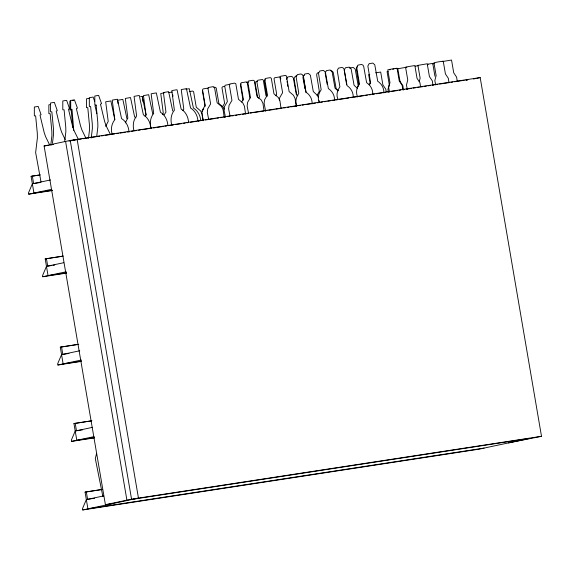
<?xml version="1.0" encoding="UTF-8"?>
<svg xmlns="http://www.w3.org/2000/svg" width="570" height="570" viewBox="0 0 570 570"><rect width="100%" height="100%" fill="white"/><g stroke="black" fill="none" stroke-linecap="round" stroke-linejoin="round"><path stroke-width="0.85" d="M50.78 145.158L51.913 135.646L51.842 131.25L50.167 113.722L48.87 113.637L48.856 104.859L50.609 104.517M52.468 143.284L53.594 133.765L53.53 129.369L51.849 111.841L50.552 111.763L50.545 102.978L54.378 102.358L57.292 110.665L56.202 111.1L60.335 128.271L61.731 132.447L65.194 139.522M64.716 141.282L65.849 131.77L65.778 127.374L64.096 109.846L62.8 109.761L62.793 100.975L65.728 100.448L66.633 100.356L69.547 108.671L68.457 109.098L72.59 126.276L73.986 130.452L78.218 139.101M88.5 138.268L89.526 129.618L89.462 125.222L87.78 107.694L86.483 107.609L86.469 98.831L89.404 98.297M91.243 137.99L92.376 128.478L92.304 124.082L90.623 106.554L89.333 106.469L89.319 97.684L93.159 97.064L94.613 101.225M96.729 136.33L97.862 126.818L97.791 122.422L96.116 104.894L94.82 104.809L94.805 96.031L97.741 95.496L98.646 95.404L101.56 103.719L100.47 104.153L104.602 121.325L105.999 125.5L110.231 134.15M279.371 100.47L279.728 97.605L282.606 92.696L279.956 77.171L280.526 76.273L285.634 75.411L286.475 76.067L289.125 91.592L293.472 95.276L295.089 98.51L296.229 106.341M286.461 79.301L287.715 76.979L291.413 76.359L292.617 76.993L293.372 78.147L296.3 94.492L297.853 95.831M96.594 453.421L95.297 458.522L102.885 496.598M419.264 81.553L420.126 78.154L417.938 65.372L427.229 63.769L429.417 76.544L432.324 80.912L432.951 85.279M105.635 126.348L108.222 121.403L105.678 101.831L110.879 100.947L114.798 119.415M125.272 122.942L127.851 117.99L125.307 98.425L130.509 97.541L134.613 116.85L135.974 117.883M317.077 95.482L319.307 91.257L316.642 74.87L316.97 73.53L318.338 72.44M357.597 87.224L358.965 84.859L356.293 68.471L357.554 66.148M369.175 84.766L370.536 82.401L367.871 66.013L369.132 63.69L372.823 63.071L374.789 64.852L377.711 81.197C381.651 83.868 384.144 88.108 383.845 92.967M202.2 111.3L203.782 108.599M222.514 106.782L224.601 103.22L221.951 87.702L222.521 86.804L224.416 86.412M241.666 102.059L243.354 99.173L240.704 83.655L241.274 82.75L246.383 81.888L247.216 82.55L249.874 98.069M258.545 98.325L259.443 96.786L256.792 81.268L257.932 80.227L262.471 79.508L263.304 80.163L265.962 95.682L266.867 96.451M275.773 95.739L276.671 94.2L274.02 78.681L274.59 77.784L279.699 76.914M240.989 83.94L240.419 84.837L243.069 100.363M145.072 116.586L146.013 115.161L143.469 95.596L148.67 94.713L152.774 114.021M162.343 114.506L163.284 113.081L160.747 93.509L164.274 92.839M164.075 114.955L165.956 112.105L163.412 92.532L168.613 91.649L172.717 110.958M182.849 110.559L183.789 109.134L181.246 89.561L186.447 88.678L190.551 107.987C195.254 110.815 197.747 116.159 197.982 121.524M303.24 76.166L304.166 75.183M442.249 61.653L442.662 61.517M96.074 105.379L94.983 105.806L96.843 113.537M397.903 68.742L406.873 67.189M246.589 82.572L248.484 82.187M265.449 79.707L264.309 80.74L266.959 96.259M117.634 100.27L122.835 99.394L126.932 118.695M142.999 96.679L142.422 96.822L143.084 101.923M349.581 68.051L353.272 67.431L355.238 69.219L358.16 85.557M70.481 100.997L69.854 101.132L69.861 109.917L71.157 110.003L72.839 127.53M369.738 74.342L368.669 74.62L370.272 83.989M388.106 71.343L387.087 71.578L389.217 84.396L387.928 89.497L388.441 92.091M427.507 64.759L428.155 64.617M112.319 503.659L105.422 504.721L44.104 145.991L70.238 140.441L480.182 77.577L541.5 436.299L508.461 442.911M51.001 144.937L53.58 144.388M69.056 141.103L77.135 139.386L138.46 498.109L82.7 509.951L82.479 508.654L86.334 499.591L103.654 495.914M466.053 80.171L467.771 79.8M473.435 79.009L475.124 78.646M476.812 78.29L480.182 77.577M52.426 190.23L33.936 193.066L31.094 176.337L40.256 174.855M50.538 179.949L32.355 183.811L28.5 192.874L28.721 194.171L52.49 190.53M28.721 194.171L51.257 189.39M66.54 272.795L48.051 275.631L45.201 258.901L63.17 256.072M63.79 262.699L46.469 266.375L42.615 275.438L42.835 276.735L66.605 273.094M42.835 276.735L66.234 271.769M81.624 361.052L63.135 363.888L60.292 347.159L78.254 344.33M79.743 350.771L61.553 354.633L57.698 363.696L57.919 365L80.812 361.487M57.919 365L81.325 360.026M94.406 437.582L76.8 440.282L73.95 423.553L91.92 420.724M92.532 427.35L75.219 431.027L71.357 440.09L71.585 441.387L94.47 437.881M71.585 441.387L94.114 436.606M484.058 448.098L87.915 508.846L85.065 492.117L102.151 489.423M105.422 504.721L131.556 499.17L541.5 436.299M389.531 69.825L390.429 69.647M443.318 61.382L451.54 60.05L453.727 72.825L456.634 77.192L457.261 81.56M257.59 81.41L255.695 81.795L255.125 82.693L257.633 97.356M296.749 75.945L295.324 76.23L294.07 78.553L296.735 94.941M186.027 89.205L189.304 88.721L193.408 108.022C197.783 110.701 200.455 115.603 200.697 120.69M168.841 92.54L172.119 92.055M189.561 91.542L192.767 91.065L193.608 91.72L196.265 107.246L200.612 110.929L202.222 114.164M392.694 69.241L393.913 69.034M375.637 72.803L380.696 72.062L382.876 84.837L385.79 89.205L386.168 91.827M415.209 66.17L418.615 65.614M427.692 64.175L432.751 63.427L434.931 76.209M432.537 63.826L434.725 63.484M72.49 140.37L81.296 139.023M83.056 138.752L84.816 138.482M86.576 138.211L88.336 137.94M90.096 137.669L96.259 136.722M98.019 136.458L99.778 136.187M101.546 135.916L103.305 135.646M105.065 135.375L114.748 133.893M116.508 133.622L118.268 133.352M120.028 133.081L125.314 132.268M127.074 131.998L129.711 131.592M131.471 131.328L133.23 131.057M134.997 130.787L136.757 130.516M138.517 130.245L140.277 129.974M142.037 129.703L148.2 128.763M149.96 128.492L151.72 128.222M153.48 127.951L155.239 127.68M156.999 127.409L163.162 126.462M164.922 126.198L166.682 125.927M168.449 125.657L173.729 124.844M175.489 124.574L181.652 123.633M183.412 123.362L185.172 123.091M186.932 122.821L188.691 122.55M190.451 122.279L196.614 121.332M198.374 121.068L200.141 120.797M201.901 120.526L203.661 120.256M205.421 119.985L215.104 118.503M216.864 118.232L218.623 117.962M220.383 117.691L222.143 117.42M223.903 117.149L225.67 116.879M227.43 116.608L230.066 116.202M231.826 115.938L233.593 115.667M235.353 115.397L237.113 115.126M238.873 114.855L240.633 114.584M242.393 114.314L248.556 113.373M250.316 113.102L252.075 112.832M253.835 112.561L263.518 111.072M265.278 110.808L267.045 110.537M268.805 110.266L274.084 109.454M275.844 109.184L282.007 108.243M283.767 107.972L285.527 107.701M287.287 107.431L289.047 107.16M290.807 106.889L296.97 105.942M298.73 105.678L300.497 105.407M302.257 105.136L304.017 104.866M305.777 104.595L315.459 103.113M317.219 102.842L318.979 102.572M320.739 102.301L322.499 102.03M324.259 101.759L326.026 101.489M327.786 101.218L330.422 100.812M332.182 100.548L333.949 100.277M335.709 100.007L337.469 99.736M339.228 99.465L348.911 97.983M350.671 97.712L352.431 97.441M354.191 97.171L363.874 95.682M365.634 95.418L367.401 95.147M369.161 94.877L370.92 94.606M372.68 94.335L374.44 94.064M376.2 93.793L382.363 92.853M384.123 92.582L385.883 92.312M387.643 92.041L389.403 91.77M391.163 91.499L397.326 90.552M399.086 90.288L400.853 90.017M402.612 89.746L404.372 89.476M406.132 89.205L411.412 88.393M413.172 88.122L415.815 87.723M417.575 87.452L419.335 87.181M421.095 86.911L422.855 86.64M424.614 86.369L426.381 86.099M428.141 85.828L430.778 85.422M432.537 85.158L434.304 84.887M436.064 84.617L437.824 84.346M439.584 84.075L449.267 82.593M451.027 82.322L452.787 82.052M454.547 81.781L464.229 80.292M465.989 80.028L467.756 79.757M44.104 145.991L48.414 145.329M31.094 176.337L39.893 174.983M40.648 182.464L33.609 183.547L32.333 176.073M45.201 258.901L62.807 256.201M51.243 265.57L47.723 266.112L46.448 258.637M53.003 265.299L54.763 265.029M60.292 347.159L78.774 344.323M68.97 353.421L62.807 354.369L61.532 346.895M73.95 423.553L91.556 420.852M82.629 429.816L76.465 430.763L75.19 423.289M85.065 492.117L101.795 489.552M94.627 498.244L87.588 499.327L86.312 491.853M133.808 499.099L529.95 438.344L478.843 449.203L82.7 509.951M140.534 96.651L142.201 96.437L146.127 114.905M229.988 84.353L225.292 85.194L224.722 86.091L227.373 101.61L224.494 106.526L224.046 110.11L225.399 117.014M213.75 87.545L215.389 87.338L216.222 88.001L218.88 103.519L223.226 107.203L224.195 109.148M396.1 68.685L397.753 68.493L400.033 81.567M72.789 100.598L73.587 100.491M208.207 88.058L203.105 88.92L202.528 89.818L205.186 105.336L202.307 110.252L201.858 113.836L203.212 120.74M331.042 70.751L332.51 71.364L333.265 72.518L336.193 88.863L338.267 90.651M357.582 88.521L354.07 85.251L351.141 68.913L349.182 67.125L345.484 67.745L344.23 70.067L346.653 84.759M338.053 90.894L335.025 88.122L332.096 71.777L330.137 69.996L326.439 70.616L325.178 72.939L327.123 84.239M399.941 81.275L402.847 85.642L403.474 90.01M318.388 97.356L317.283 95.304L313.293 91.549L310.365 75.204L308.406 73.423L304.708 74.043L303.454 76.366L306.118 92.746M86.127 138.581L81.895 129.939L80.498 125.756L76.366 108.585L77.456 108.158L74.435 99.821L70.701 100.463L70.716 109.248L72.005 109.333L73.744 130.373M49.761 145.15L45.529 136.508L44.132 132.326L40 115.154L41.09 114.727L38.176 106.412L34.335 107.032L34.343 115.817L35.639 115.902L37.321 133.43L37.392 137.826L35.639 152.525L41.033 182.029M357.547 96.936C355.652 92.461 356.585 87.638 359.421 83.826L356.756 67.438L358.01 65.115L360.575 64.638L361.708 64.495L362.912 65.123L363.667 66.284L366.596 82.621C370.529 85.293 373.029 89.533 372.723 94.392M337.825 99.066C336.022 94.848 337.355 90.381 339.891 86.818L337.219 70.431L338.48 68.108L341.045 67.63L342.178 67.488L343.382 68.122L344.137 69.276L347.066 85.614C350.999 88.286 353.493 92.525 353.193 97.385M319.115 101.987C317.312 97.776 318.637 93.309 321.174 89.746L318.509 73.359L319.763 71.036L321.188 70.744L323.461 70.416L325.42 72.198L328.349 88.542C332.289 91.207 334.782 95.447 334.476 100.306M296.735 105.557C294.932 101.346 296.257 96.879 298.794 93.316L296.129 76.929L297.383 74.606L299.948 74.129L301.081 73.986L302.285 74.613L303.041 75.767L305.969 92.112C309.909 94.784 312.403 99.023 312.096 103.883M172.653 94.57L173.016 96.252M435.694 84.966L434.832 80.641L436.128 75.546L433.941 62.764L438.173 61.902L443.232 61.154L445.419 73.936L448.326 78.304L448.953 82.671M407.322 89.39L406.46 85.065L407.757 79.971L405.569 67.189L409.801 66.327L414.86 65.579L417.041 78.361L419.955 82.728L420.582 87.096M389.531 92.034L388.669 87.709L389.958 82.614L387.778 69.832L392.01 68.97L397.069 68.222L399.249 81.004L402.164 85.372L402.783 89.739M265.634 111.186L264.11 103.419L264.558 99.836L267.437 94.926L264.786 79.401L265.356 78.503L268.826 77.848L270.465 77.641L271.299 78.297L273.956 93.822L278.303 97.506L279.92 100.74L281.06 108.571M248.484 112.896L247.131 105.992L247.58 102.408L250.458 97.499L247.808 81.973L248.378 81.075L253.073 80.242L254.32 80.869L256.97 96.394L261.324 100.078L262.934 103.312L264.074 111.143M229.981 115.781L228.627 108.877L229.076 105.293L231.954 100.384L229.304 84.859L229.874 83.961L234.569 83.12L235.816 83.754L238.474 99.28L242.82 102.963L244.43 106.198L245.57 114.028M208.656 119.287L207.302 112.383L207.751 108.799L210.629 103.89L207.972 88.364L208.549 87.467L213.244 86.633L214.491 87.267L217.142 102.785L221.495 106.469L223.105 109.704L224.245 117.534M171.855 125.421C170.295 120.291 170.872 114.42 174.377 110.202L171.834 90.63L173.757 90.238L177.035 89.746L181.132 109.055C185.841 111.884 188.335 117.228 188.57 122.593M151.171 128.606C149.611 123.476 150.181 117.605 153.686 113.387L151.143 93.815L154.677 93.152L156.344 92.939L160.448 112.24C165.15 115.069 167.644 120.42 167.879 125.778M134.1 131.178C132.539 126.048 133.109 120.177 136.615 115.952L134.071 96.387L135.995 95.988L139.272 95.504L143.376 114.812C148.079 117.634 150.573 122.985 150.808 128.343M112.112 134.057C110.651 129.183 111.542 123.676 114.784 119.707L112.24 100.135L115.774 99.472L117.441 99.251L121.545 118.56C126.248 121.389 128.742 126.732 128.977 132.097M302.905 77.506L304.366 85.415M280.533 77.577L280.761 78.902M202.421 90.865L205.079 106.383M70.238 140.441L131.556 499.17M65.593 141.431L126.911 500.154M202.35 115.033L203.112 120.256M304.608 87.11L304.85 88.806M287.073 81.282L287.316 82.978M287.551 84.674L287.793 86.369M117.741 101.125L118.076 103.676M319.093 100.676L319.314 102.436"/></g></svg>
